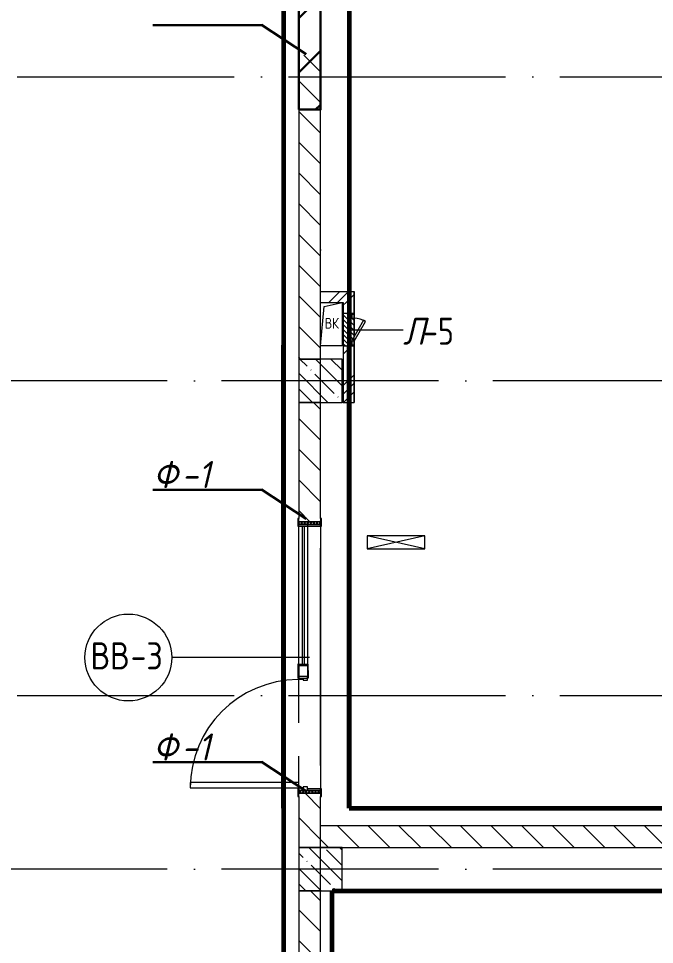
# Model space of a CAD drawing. Header units: millimetres. Extents: x -592259 to 288321, y -552984 to 293768.
# Drawn here: x 154756 to 160615, y 7931 to 16462 of the extents above; entities that cross this region are included whole.
import ezdxf

# ---------------------------------------------------------------- set-up
doc = ezdxf.new("R2010")
doc.units = ezdxf.units.MM
doc.linetypes.add('ADSK_Линия сетки', pattern=[2500, 2000, -250, 0, -250])
for name, color, linetype, lineweight in [('0.1) Блок', 6, 'Continuous', 30), ('2)Фарх готовы', 3, 'Continuous', 30), ('2)Фархверки', 40, 'Continuous', 30), ('4.1) Штук. 3 вып', 6, 'Continuous', 60), ('4.1.1) Штук.  швы3 вып.', 6, 'Continuous', 60), ('A-DETL-____-OTLN', 250, 'Continuous', 5), ('A-DETL-GENF-OTLN', 250, 'Continuous', 5), ('A-DOOR-____-IDEN', 250, 'Continuous', 9), ('A-DOOR-____-MCUT', 250, 'Continuous', 5), ('A-DOOR-____-OTLN', 250, 'Continuous', 5), ('A-DOOR-FRAM-MCUT', 250, 'Continuous', 5), ('A-DOOR-FRAM-OTLN', 250, 'Continuous', 5), ('A-DOOR-GLAZ-MCUT', 250, 'Continuous', 5), ('A-FLOR-____-OTLN', 250, 'Continuous', 9), ('A-GENM-____-MCUT', 250, 'Continuous', 25), ('A-GENM-____-OTLN', 250, 'Continuous', 9), ('A-GLAZ-____-OTLN', 250, 'Continuous', 5), ('A-WALL-____-MCUT', 250, 'Continuous', 13), ('A-WALL-____-PATT', 250, 'Continuous', 13), ('I-WALL-____-OTLN', 250, 'Continuous', 9), ('S-COLS-____-MCUT', 250, 'Continuous', 25), ('S-COLS-____-OTLN', 250, 'Continuous', 9), ('S-GRID-____-OTLN', 250, 'Continuous', 9)]:
    doc.layers.add(name, color=color, linetype=linetype, lineweight=lineweight)
doc.styles.add('GOST Common_1', font='', dxfattribs={"width": 0.9, "height": 250})
doc.styles.add('ISOCPEUR', font='isocpeur.ttf', dxfattribs={"width": 0.8, "height": 100})
doc.styles.add('ISOCPEUR_I', font='isocpeui.ttf', dxfattribs={"width": 0.9, "height": 12.5})
doc.styles.add('ISOCPEUR_I_1', font='ГОСТ тип А.ttf', dxfattribs={"height": 2500})
doc.styles.get('GOST Common_1').set_extended_font_data('GOST Common')
pattern_1 = [(135, (12287.91, -0.0006), (-141.42136, -141.42136), [])]
pattern_2 = [(45, (12287.9, -0.0006), (-224.5064, 224.5064), []), (45, (12367.3, -0.0006), (0, 449.0128), []), (45, (12208.54, -0.0006), (0, 449.0128), [])]
pattern_3 = [(135, (12287.91, -0.0006), (-142.5612, -142.5612), []), (135, (12430.48, -0.0006), (-142.5612, -142.5612), [252.016, -50.403, 3.353, -47.05])]

# ---------------------------------------------------------------- blocks, each defined once
blk = doc.blocks.new('Дверь_СКБ_2Ст_Фрамуга2 - Н_ВВ-3_2500x2600h_Учебные помещения_Фрамуга слева-42054644-АР1_Маркировочный план 1 этажа С2и3')
at = {"layer": 'A-DOOR-____-OTLN'}
h = blk.add_hatch(dxfattribs=at)
h.set_pattern_fill('FP_8', color=256, style=0, pattern_type=2)
h.set_pattern_definition([(135, (1051.41, 164.685), (-14.1421, -14.1421), []), (225, (1051.41, 164.685), (14.1421, -14.1421), [])])
h.paths.add_polyline_path([(1237.5, -86.6), (1237.5, -100), (1262.5, -100), (1262.5, 100), (1237.5, 100)])
at = {"layer": 'A-DOOR-FRAM-OTLN'}
h = blk.add_hatch(dxfattribs=at)
h.set_pattern_fill('FP_9', color=256, style=0, pattern_type=2)
h.set_pattern_definition([(45, (-1071.384, 164.685), (-14.1421, 14.1421), []), (135, (-1071.384, 164.685), (-14.1421, -14.1421), [])])
h.paths.add_polyline_path([(-1237.5, 100), (-1237.5, -100), (-1212.5, -100), (-1212.5, 100), (-1228.7, 100)])
at = {"layer": 'A-DOOR-____-MCUT'}
for p, q in [((-1187.5, 1100), (-1187.5, 100)), ((-1137.5, 1100), (-1187.5, 1100)), ((-1137.5, 100), (-1137.5, 1100)), ((-1187.5, 100), (-1137.5, 100))]:
    blk.add_line(p, q, dxfattribs=at)
at = {"layer": 'A-DOOR-FRAM-MCUT'}
for p, q in [((-1197.5, 108), (-1267.5, 108)), ((-1267.5, 108), (-1267.5, 100)), ((-1267.5, 100), (-1197.5, 100)), ((-1212.5, 100), (-1237.5, 100)), ((-1237.5, 100), (-1237.5, -100)), ((-1187.5, 100), (-1212.5, 100)), ((-1212.5, 100), (-1212.5, 20)), ((-1212.5, -100), (-1212.5, 100)), ((-1197.5, 100), (-1197.5, 108)), ((-1187.5, 60), (-1187.5, 100)), ((-187.5, 100), (-187.5, 60)), ((-162.5, 100), (-187.5, 100)), ((-177.5, 108), (-177.5, 100)), ((-107.5, 108), (-177.5, 108)), ((-177.5, 100), (-177.5, 20)), ((-62.5, 100), (-162.5, 100)), ((-162.5, 20), (-162.5, 100)), ((-162.5, 20), (-162.5, 100)), ((-117.5, 108), (-117.5, 100)), ((-47.5, 108), (-117.5, 108)), ((-107.5, 100), (-107.5, 108)), ((-62.5, 100), (-62.5, 20)), ((-47.5, 100), (-47.5, 108)), ((-47.5, 100), (-47.5, 20)), ((-47.5, 100), (1237.5, 100)), ((1292.5, 108), (1222.5, 108)), ((1222.5, 108), (1222.5, 100)), ((1222.5, 100), (1222.5, 20)), ((1222.5, 100), (1292.5, 100)), ((1237.5, 100), (1237.5, 20)), ((1262.5, 100), (1237.5, 100)), ((1237.5, 100), (1237.5, -100)), ((1262.5, -100), (1262.5, 100)), ((1292.5, 100), (1292.5, 108)), ((-1212.5, 20), (-1177.5, 20)), ((-1197.5, 20), (-1212.5, 20)), ((-1212.5, 20), (-1212.5, -100)), ((-1197.5, -100), (-1197.5, 20)), ((-1177.5, 60), (-1187.5, 60)), ((-1177.5, 20), (-1177.5, 60)), ((-187.5, 60), (-197.5, 60)), ((-197.5, 60), (-197.5, 20)), ((-197.5, 20), (-162.5, 20)), ((-177.5, 12), (-177.5, 20)), ((-107.5, 12), (-177.5, 12)), ((-62.5, 20), (-162.5, 20)), ((-117.5, 20), (-117.5, 12)), ((-117.5, 12), (-47.5, 12)), ((-107.5, 20), (-107.5, 12)), ((-47.5, 12), (-47.5, 20)), ((1237.5, 20), (-47.5, 20)), ((1237.5, 20), (1222.5, 20)), ((1222.5, 20), (1222.5, -100)), ((1237.5, -100), (1237.5, 20)), ((-1197.5, -100), (-1267.5, -100)), ((-1267.5, -100), (-1267.5, -108)), ((-1267.5, -108), (-1197.5, -108)), ((-1237.5, -100), (-1212.5, -100)), ((-1212.5, -100), (-1197.5, -100)), ((-1197.5, -108), (-1197.5, -100)), ((1222.5, -100), (1237.5, -100)), ((1292.5, -100), (1222.5, -100)), ((1222.5, -100), (1222.5, -108)), ((1222.5, -108), (1292.5, -108)), ((1237.5, -100), (1262.5, -100)), ((1292.5, -108), (1292.5, -100))]:
    blk.add_line(p, q, dxfattribs=at)
at = {"layer": 'A-DOOR-GLAZ-MCUT'}
for p, q in [((1222.5, 70), (-62.5, 70)), ((1222.5, 50), (-62.5, 50))]:
    blk.add_line(p, q, dxfattribs=at)
blk = doc.blocks.new('_Wn_-As_OpeningMEP_wall__Rectangular - _Wn_-As_OpeningMEP_wall__Rectangular-32769711-АР1_Маркировочный план 1 этажа С2и3')
at = {"layer": 'A-DETL-GENF-OTLN', "lineweight": 5}
for p, q in [((265, -60), (-265, 60)), ((265, 60), (-265, -60)), ((-265, 60), (-265, -60)), ((265, 60), (-265, 60)), ((-265, 60), (-265, -60)), ((265, -60), (265, 60)), ((265, -60), (265, 60)), ((-265, -60), (265, -60))]:
    blk.add_line(p, q, dxfattribs=at)
blk = doc.blocks.new('_Wn_-As_OpeningMEP_floor__Rectangular - _Wn_-As_OpeningMEP_floor__Rectangular-34705337-АР1_Маркировочный план 1 этажа С2и3')
at = {"layer": 'A-DETL-GENF-OTLN', "lineweight": 5}
for p, q in [((-100, -150), (-64.6, 214.6)), ((-64.6, 214.6), (100, 250))]:
    blk.add_line(p, q, dxfattribs=at)
blk = doc.blocks.new('АР_Люк - ЛРС_ВК_300х400_внутренний_RAL 9003-42726780-АР1_Маркировочный план 1 этажа С2и3')
at = {"layer": 'A-DOOR-____-OTLN'}
h = blk.add_hatch(dxfattribs=at)
h.set_pattern_fill('FP_148', color=256, style=0, pattern_type=2)
h.set_pattern_definition([(45, (125, 0), (-22.6274, 22.6274), [])])
h.paths.add_polyline_path([(92.8, -50), (275, -50), (275, 50), (265, 50), (265, 30), (230, 30), (230, 50), (220, 32.7), (190, 50), (20, 50), (20, 30), (-15, 30), (-15, 50), (-25, 50), (-25, -50), (38.1, -50)])
at = {"layer": 'A-DETL-GENF-OTLN', "lineweight": 5}
for p, q in [((275, 50), (-25, 50)), ((-25, 50), (-25, -50)), ((275, -50), (275, 50)), ((-25, -50), (275, -50))]:
    blk.add_line(p, q, dxfattribs=at)
at = {"layer": 'A-DOOR-____-MCUT', "lineweight": 5}
for p, q in [((48.1, 155), (38.1, 137.7)), ((38.1, 137.7), (220, 32.7)), ((230, 50), (48.1, 155)), ((20, 50), (-15, 50)), ((-15, 50), (-15, 30)), ((-15, 30), (20, 30)), ((20, 30), (20, 50)), ((220, 32.7), (230, 50)), ((265, 50), (230, 50)), ((230, 50), (230, 30)), ((230, 30), (265, 30)), ((265, 30), (265, 50))]:
    blk.add_line(p, q, dxfattribs=at)
blk.add_arc((230, 50), 210, 150, 180, dxfattribs=at)
at = {"layer": 'A-DOOR-____-OTLN'}
blk.add_line((230, 50), (48.1, 155), dxfattribs=at)
blk = doc.blocks.new('ASML_АР_Отделка Люка - ВО Отделка люков_Грунтовка 0_Шпатлевка 0_Окраска 0_0-42467640-АР1_Маркировочный план 1 этажа С2и3')
at = {"layer": 'A-GENM-____-MCUT', "lineweight": 5}
for p, q in [((-140, 3), (-150, 3)), ((-150, 3), (-150, 0)), ((65, 3), (-105, 3)), ((150, 3), (140, 3)), ((150, 0), (150, 3)), ((-150, 0), (-140, 0)), ((-105, 0), (70.2, 0)), ((103.3, 0), (105, 0)), ((140, 0), (150, 0))]:
    blk.add_line(p, q, dxfattribs=at)
blk = doc.blocks.new('ADSK_Марка_Дверь - Типоразмер_ADSK_Марка-30565456-АР1_Маркировочный план 1 этажа С2и3')
at = {"layer": 'A-DOOR-____-IDEN'}
blk.add_circle((0, 0), 4, dxfattribs=at)

msp = doc.modelspace()

# ---------------------------------------------------------------- hatches: boundary and pattern name
at = {"layer": '0.1) Блок'}
h = msp.add_hatch(dxfattribs=at)
h.set_pattern_fill('ANSI31', color=256, scale=111)
h.set_pattern_definition([(45, (0.32, -38202.2), (-249.2021, 249.2021), [])])
h.paths.add_polyline_path([(157338.2107, 15622.8165), (157538.2326, 15622.8165), (157537.9138, 17461.7711), (157337.8919, 17461.7711)])
at = {"layer": 'A-WALL-____-PATT', "lineweight": 15, "true_color": 0x000000}
h = msp.add_hatch(dxfattribs=at)
h.set_pattern_fill('FP_2', color=18, style=0, pattern_type=2)
h.set_pattern_definition(pattern_1)
h.paths.add_polyline_path([(157537.8919, 5625), (157537.8919, 8425), (157337.8919, 8425), (157337.8919, 5625)])
h.paths.add_polyline_path([(157537.8919, 8825), (157537.8919, 9324.9997), (157337.8919, 9325), (157337.8919, 8825)])
h.paths.add_polyline_path([(157337.8919, 11825), (157537.8919, 11825), (157537.8919, 12925), (157337.8919, 12925), (157337.8919, 11855)])
h.paths.add_polyline_path([(157351.2002, 13325), (157537.8919, 13325), (157537.8919, 16125), (157337.8919, 16125), (157337.8919, 13325)])
h = msp.add_hatch(dxfattribs=at)
h.set_pattern_fill('FP_5', color=18, style=0, pattern_type=2)
h.set_pattern_definition(pattern_2)
h.paths.add_polyline_path([(157537.8919, 13845.2387), (157847.8919, 13845.2387), (157847.8919, 13945.2387), (157537.8919, 13945.2387), (157537.8919, 13850.819)])
h = msp.add_hatch(dxfattribs=at)
h.set_pattern_fill('FP_5', color=18, style=0, pattern_type=2)
h.set_pattern_definition(pattern_2)
h.paths.add_polyline_path([(157747.8919, 12925.2387), (157847.8919, 12925.2387), (157847.8919, 13445.2387), (157747.8919, 13445.0705), (157747.8919, 13325)])
h.paths.add_polyline_path([(157844.8919, 13745.2387), (157847.8919, 13745.2387), (157847.8919, 13845.2387), (157747.8919, 13844.9597), (157747.8919, 13745.2387)])
h = msp.add_hatch(dxfattribs=at)
h.set_pattern_fill('FP_2', color=18, style=0, pattern_type=2)
h.set_pattern_definition(pattern_1)
h.paths.add_polyline_path([(164865.9566, 8825.004), (165037.8919, 8825.004), (165037.8706, 9025.004), (157537.8919, 9025.004), (157537.8919, 8825.004), (164852.8931, 8825.004)])
at = {"layer": 'S-COLS-____-OTLN', "lineweight": 5, "true_color": 0x000000}
h = msp.add_hatch(dxfattribs=at)
h.set_pattern_fill('FP_1', color=18, style=0, pattern_type=2)
h.set_pattern_definition(pattern_3)
h.paths.add_polyline_path([(157716.34, 12925), (157737.8919, 12925.2387), (157737.8919, 13325), (157337.8919, 13325), (157337.8919, 12925), (157537.9148, 12925)])
h = msp.add_hatch(dxfattribs=at)
h.set_pattern_fill('FP_1', color=18, style=0, pattern_type=2)
h.set_pattern_definition(pattern_3)
h.paths.add_polyline_path([(157537.8919, 8425), (157737.8919, 8425), (157737.8919, 8825), (157337.8919, 8825), (157337.8919, 8425)])

# ---------------------------------------------------------------- linework, layer by layer
at = {"layer": '0.1) Блок'}
msp.add_lwpolyline([(157338.2107, 15622.8165), (157538.2326, 15622.8165), (157537.9138, 17461.7711), (157337.8919, 17461.7711)], close=True, dxfattribs=at)
at = {"layer": '2)Фарх готовы'}
for p, q in [((155993.8457, 16400.5987), (156993.8457, 16400.5987)), ((157404.9848, 16134.187), (156993.8457, 16403.7426))]:
    msp.add_line(p, q, dxfattribs=at)
at = {"layer": '2)Фархверки'}
for p, q in [((155993.8457, 12120.5982), (156993.8457, 12120.5982)), ((157404.9848, 11854.1864), (156993.8457, 12123.742)), ((155993.8457, 9610.5982), (156993.8457, 9610.5982)), ((157404.9848, 9344.1864), (156993.8457, 9613.742))]:
    msp.add_line(p, q, dxfattribs=at)
at = {"layer": '4.1) Штук. 3 вып'}
msp.add_lwpolyline([(152824.391, 48485.5), (152824.391, 58375), (157197.4452, 58375), (157197.4452, 211.6505), (152824.391, 211.6505), (152824.391, 10513.9665)], dxfattribs=at)
for points in [[(157802.7357, 9187.9634), (164837.8919, 9187.9634), (164837.8919, 17425), (157802.7357, 17425)], [(157644.8815, 8425), (164837.8919, 8425), (164837.8919, 225), (157644.8815, 225)]]:
    msp.add_lwpolyline(points, close=True, dxfattribs=at)
at = {"layer": '4.1.1) Штук.  швы3 вып.'}
for points in [[(157197.4452, 9187.9634), (157197.4452, 13451.3165)], [(157802.7357, 9187.9634), (157802.7357, 13451.3165)]]:
    msp.add_lwpolyline(points, dxfattribs=at)
at = {"layer": 'A-DETL-____-OTLN', "color": 18, "true_color": 0x000000}
msp.add_arc((157337.8872, 9371.9333), 1000, 90.57296735, 179.82429283, dxfattribs=at)
at = {"layer": 'A-DOOR-____-IDEN', "color": 18, "true_color": 0x000000}
for p, q in [((157797.8919, 13595.2387), (158298.3903, 13595.2387)), ((157437.8919, 10575), (156167.8919, 10575))]:
    msp.add_line(p, q, dxfattribs=at)
at = {"layer": 'A-FLOR-____-OTLN', "color": 18, "lineweight": 5, "true_color": 0x000000}
for p, q in [((157537.9148, 13946.2387), (157848.8919, 13946.2387)), ((157848.8919, 13946.2387), (157848.8919, 13531.9707)), ((157737.8919, 13845.2387), (157737.8919, 13445.2387)), ((157848.8919, 13491.9707), (157848.8919, 12925.2387)), ((157737.8919, 13445.2387), (157537.8919, 13445.2387)), ((157747.8919, 12925.2387), (157737.8919, 12925.2387)), ((157337.8919, 10400), (157337.8919, 11785)), ((157337.8919, 9972.4514), (157337.8919, 10375)), ((157337.8919, 9425), (157337.8919, 9665.9917))]:
    msp.add_line(p, q, dxfattribs=at)
at = {"layer": 'A-WALL-____-MCUT', "color": 18, "lineweight": 15, "true_color": 0x000000}
for p, q in [((157337.8919, 16125), (157337.8919, 13325)), ((157537.8919, 13325), (157537.8919, 16125)), ((157847.8919, 13945.2387), (157537.8919, 13945.2387)), ((157847.8919, 13745.2387), (157847.8919, 13945.2387)), ((157537.8919, 13845.2387), (157747.8919, 13845.2387)), ((157747.8919, 13845.2387), (157747.8919, 12925.2387)), ((157847.8919, 12925.2387), (157847.8919, 13445.2387)), ((157337.8919, 13325), (157537.8919, 13325)), ((157337.8919, 12925), (157337.8919, 11855)), ((157537.8919, 12925), (157337.8919, 12925)), ((157537.8919, 11855), (157537.8919, 12925)), ((157747.8919, 12925.2387), (157847.8919, 12925.2387)), ((157337.8919, 9295), (157337.8919, 8825)), ((157537.8919, 9025.004), (157537.8919, 9295)), ((165037.8919, 9025.004), (157537.8919, 9025.004)), ((157337.8919, 8825), (157537.8919, 8825)), ((157537.8919, 8825.004), (165037.8919, 8825.004)), ((157337.8919, 8425), (157337.8919, 4335)), ((157537.8919, 8425), (157337.8919, 8425)), ((157537.8919, 5625), (157537.8919, 8425))]:
    msp.add_line(p, q, dxfattribs=at)
at = {"layer": 'I-WALL-____-OTLN', "color": 18, "lineweight": 15, "true_color": 0x000000}
msp.add_line((157537.8919, 11785), (157537.8919, 9365), dxfattribs=at)
at = {"layer": 'S-COLS-____-MCUT', "color": 18, "lineweight": 5, "true_color": 0x000000}
for p, q in [((157337.8919, 13325), (157337.8919, 12925)), ((157737.8919, 13325), (157537.8919, 13325)), ((157737.8919, 12925), (157737.8919, 13325)), ((157537.8919, 12925), (157737.8919, 12925)), ((157337.8919, 8825), (157337.8919, 8425)), ((157737.8919, 8825), (157537.8919, 8825)), ((157737.8919, 8425), (157737.8919, 8825)), ((157537.8919, 8425), (157737.8919, 8425))]:
    msp.add_line(p, q, dxfattribs=at)
at = {"layer": 'S-COLS-____-OTLN', "color": 18, "lineweight": 5, "true_color": 0x000000}
for p, q in [((157537.8919, 13325), (157337.8919, 13325)), ((157337.8919, 12925), (157537.8919, 12925)), ((157537.8919, 8825), (157337.8919, 8825)), ((157337.8919, 8425), (157537.8919, 8425))]:
    msp.add_line(p, q, dxfattribs=at)
at = {"layer": 'S-GRID-____-OTLN', "color": 18, "linetype": 'ADSK_Линия сетки', "true_color": 0x000000}
for p, q in [((157537.9138, -2919.5356), (157537.9138, 61063.6538)), ((77240.3519, 15925), (168626.8279, 15925)), ((168626.8279, 13125), (111607.9138, 13125)), ((77240.3519, 10225), (168626.8279, 10225)), ((168626.8279, 8625), (111607.9138, 8625))]:
    msp.add_line(p, q, dxfattribs=at)

# ---------------------------------------------------------------- block references
at = {"layer": 'A-DOOR-____-IDEN', "color": 18, "true_color": 0x000000, "xscale": 99.99999999999993, "yscale": 99.99999999999993, "zscale": 99.99999999999993}
msp.add_blockref('ADSK_Марка_Дверь - Типоразмер_ADSK_Марка-30565456-АР1_Маркировочный план 1 этажа С2и3', (155767.8919, 10575), dxfattribs=at)
at = {"layer": 'A-DOOR-____-OTLN', "color": 18, "true_color": 0x000000}
for name, p, rotation in [('АР_Люк - ЛРС_ВК_300х400_внутренний_RAL 9003-42726780-АР1_Маркировочный план 1 этажа С2и3', (157797.8919, 13720.2387), 269.9999999999996), ('Дверь_СКБ_2Ст_Фрамуга2 - Н_ВВ-3_2500x2600h_Учебные помещения_Фрамуга слева-42054644-АР1_Маркировочный план 1 этажа С2и3', (157437.8919, 10562.5), 89.99999999999991)]:
    msp.add_blockref(name, p, dxfattribs=dict(at, rotation=rotation))
at = {"layer": 'A-GENM-____-OTLN', "color": 18, "lineweight": 5, "true_color": 0x000000, "rotation": 269.9999999999996}
msp.add_blockref('ASML_АР_Отделка Люка - ВО Отделка люков_Грунтовка 0_Шпатлевка 0_Окраска 0_0-42467640-АР1_Маркировочный план 1 этажа С2и3', (157844.8919, 13595.2387), dxfattribs=at)
at = {"layer": 'A-GLAZ-____-OTLN', "color": 18, "true_color": 0x000000}
for name, p in [('_Wn_-As_OpeningMEP_floor__Rectangular - _Wn_-As_OpeningMEP_floor__Rectangular-34705337-АР1_Маркировочный план 1 этажа С2и3', (157637.8919, 13595.2387)), ('_Wn_-As_OpeningMEP_wall__Rectangular - _Wn_-As_OpeningMEP_wall__Rectangular-32769711-АР1_Маркировочный план 1 этажа С2и3', (158232.9138, 11635.0006))]:
    msp.add_blockref(name, p, dxfattribs=at)

# ---------------------------------------------------------------- texts
at = {"layer": '2)Фархверки', "attachment_point": 1}
for s, insert, char_height, width, style in [('ВК', (157577.913, 13704.1941), 100, 160.3375, 'ISOCPEUR'), ('\\fISOCPEUR|b0|i1|c204|p34|;Ф', (155997.9474, 12385.7336), 250, 312.658125, 'ISOCPEUR_I'), ('-1', (156255.9162, 12385.7336), 250, 384.81, 'ISOCPEUR_I'), ('\\fISOCPEUR|b0|i1|c204|p34|;Ф', (155997.9474, 9875.7336), 250, 312.658125, 'ISOCPEUR_I'), ('-1', (156255.9162, 9875.7336), 250, 384.81, 'ISOCPEUR_I')]:
    msp.add_mtext(s, dxfattribs=dict(at, insert=insert, char_height=char_height, width=width, style=style))
at = {"layer": 'A-DOOR-____-IDEN', "color": 18, "true_color": 0x000000, "char_height": 250, "attachment_point": 1}
for s, insert, width, style in [('\\fISOCPEUR|b0|i1|c204|p34|;\\W.9;Л', (158298.3903, 13706.5928), 223.670812, 'ISOCPEUR_I_1'), ('-5', (158482.9371, 13706.5928), 404.0505, 'ISOCPEUR_I_1'), ('ВВ', (155419.1345, 10715.4506), 447.341625, 'GOST Common_1'), ('-3', (155788.2283, 10715.4506), 389.620125, 'GOST Common_1')]:
    msp.add_mtext(s, dxfattribs=dict(at, insert=insert, width=width, style=style))

doc.saveas('drawing.dxf')
